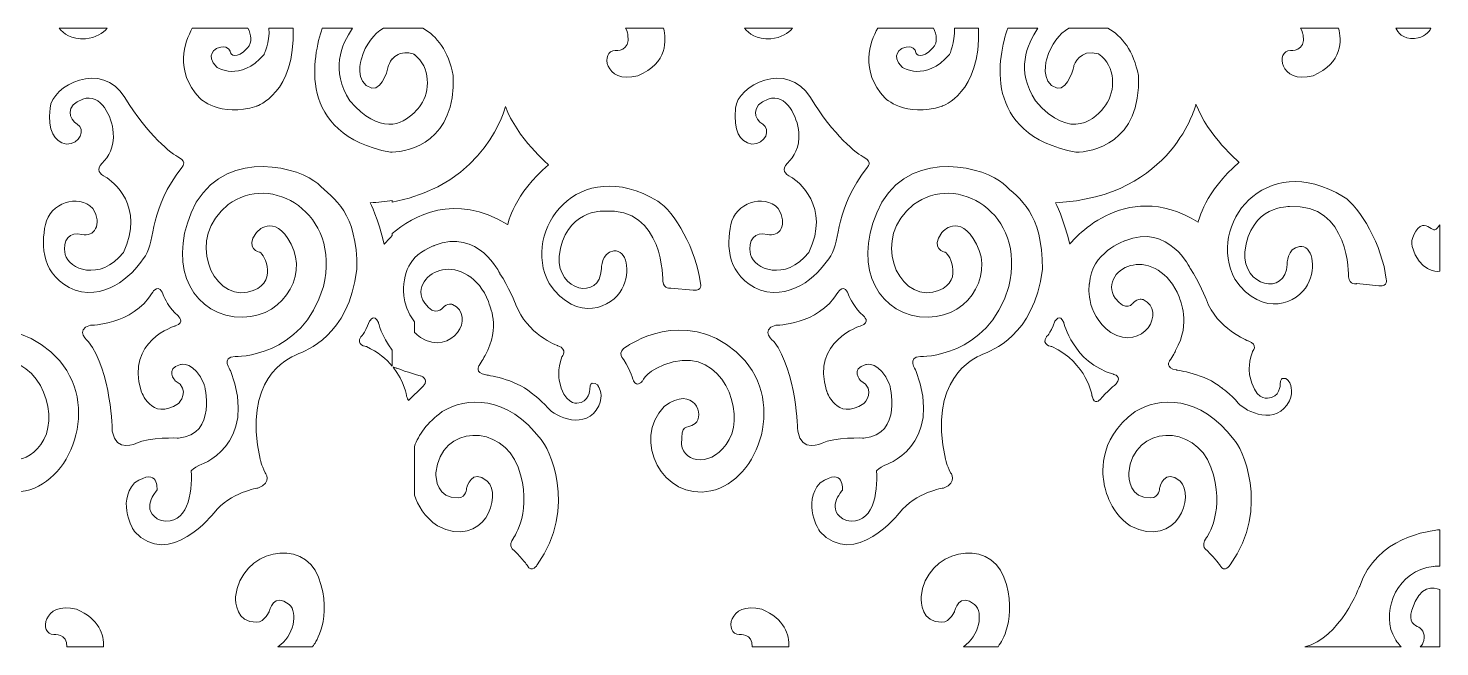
# Model space of a CAD drawing. Header units: centimetres. Extents: x 1.9 to 27.5, y -9.5 to -7.2.
# Drawn here: x 9.33 to 14.51, y -9.5 to -7.23 of the extents above; entities that cross this region are included whole.
import ezdxf

# ---------------------------------------------------------------- set-up
doc = ezdxf.new("R2010")
doc.units = ezdxf.units.CM
doc.header["$MEASUREMENT"] = 0
doc.layers.add('layer 1', color=7, linetype='Continuous')

msp = doc.modelspace()

# ---------------------------------------------------------------- linework, layer by layer
at = {"layer": 'layer 1', "color": 7, "lineweight": 9}
for points, knots in [([(9.44788, -7.23134), (9.44788, -7.23134), (9.62392, -7.23134), (9.62392, -7.23134), (9.62392, -7.23134), (9.60836, -7.24905), (9.5834, -7.26621), (9.54413, -7.26988), (9.54413, -7.26988), (9.49171, -7.27227), (9.4632, -7.25173), (9.44788, -7.23134)], [0, 0, 0, 0, 0.25, 0.25, 0.25, 0.25, 0.5, 0.5, 0.5, 0.5, 1, 1, 1, 1]), ([(9.93636, -7.23134), (9.93636, -7.23134), (10.14059, -7.23134), (10.14059, -7.23134), (10.14059, -7.23134), (10.15184, -7.2542), (10.15843, -7.28258), (10.13889, -7.30373), (10.13889, -7.30373), (10.09807, -7.34791), (10.07559, -7.32977), (10.07513, -7.31632), (10.07513, -7.31632), (10.07513, -7.31632), (10.06634, -7.28902), (10.0272, -7.3042), (10.0272, -7.3042), (10.0272, -7.3042), (9.97856, -7.32896), (10.026, -7.37416), (10.026, -7.37416), (10.026, -7.37416), (10.11108, -7.43066), (10.19953, -7.32759), (10.19953, -7.32759), (10.19953, -7.32759), (10.2208, -7.28407), (10.21752, -7.23134), (10.21752, -7.23134), (10.21752, -7.23134), (10.30648, -7.23134), (10.30648, -7.23134), (10.30648, -7.23134), (10.31522, -7.4707), (10.17253, -7.5171), (10.17253, -7.5171), (10.17253, -7.5171), (10.0368, -7.56167), (9.96256, -7.48702), (9.96256, -7.48702), (9.96256, -7.48702), (9.86951, -7.38639), (9.9079, -7.28169), (9.93636, -7.23134)], [0, 0, 0, 0, 0.0833333, 0.0833333, 0.0833333, 0.0833333, 0.1666667, 0.1666667, 0.1666667, 0.1666667, 0.25, 0.25, 0.25, 0.25, 0.3333333, 0.3333333, 0.3333333, 0.3333333, 0.4166667, 0.4166667, 0.4166667, 0.4166667, 0.5, 0.5, 0.5, 0.5, 0.5833333, 0.5833333, 0.5833333, 0.5833333, 0.6666667, 0.6666667, 0.6666667, 0.6666667, 0.75, 0.75, 0.75, 0.75, 0.8333333, 0.8333333, 0.8333333, 0.8333333, 1, 1, 1, 1]), ([(10.75089, -7.5408), (10.76034, -7.53127), (10.76814, -7.52142), (10.77419, -7.51271), (10.77419, -7.51271), (10.80837, -7.46346), (10.81233, -7.37444), (10.75089, -7.328), (10.75089, -7.328), (10.75089, -7.328), (10.75089, -7.32851), (10.75089, -7.32851), (10.75089, -7.32851), (10.74954, -7.32748), (10.74818, -7.32646), (10.74677, -7.32547), (10.74677, -7.32547), (10.7393, -7.32323), (10.7324, -7.32195), (10.72603, -7.32143), (10.72603, -7.32143), (10.69808, -7.31938), (10.68048, -7.33222), (10.67005, -7.34491), (10.67005, -7.34491), (10.67005, -7.34491), (10.67005, -7.34396), (10.67005, -7.34396), (10.67005, -7.34396), (10.66001, -7.35579), (10.65628, -7.3678), (10.65628, -7.3678), (10.65628, -7.3678), (10.65628, -7.3678), (10.63772, -7.45694), (10.5948, -7.45137), (10.5948, -7.45137), (10.52868, -7.43131), (10.5569, -7.34329), (10.5569, -7.34329), (10.5569, -7.34329), (10.57216, -7.28928), (10.60192, -7.25191), (10.6378, -7.23134), (10.6378, -7.23134), (10.6378, -7.23134), (10.67005, -7.23134), (10.67005, -7.23134), (10.67005, -7.23134), (10.67005, -7.23134), (10.75089, -7.23134), (10.75089, -7.23134), (10.75089, -7.23134), (10.75089, -7.23134), (10.7817, -7.23134), (10.7817, -7.23134), (10.7817, -7.23134), (10.8327, -7.25876), (10.87647, -7.31627), (10.89329, -7.40426), (10.89329, -7.40426), (10.90378, -7.64753), (10.73274, -7.68297), (10.67005, -7.68629), (10.67005, -7.68629), (10.67005, -7.68629), (10.67005, -7.68618), (10.67005, -7.68618), (10.67005, -7.68618), (10.66777, -7.68631), (10.66562, -7.6864), (10.66363, -7.68645), (10.66363, -7.68645), (10.31413, -7.61908), (10.37942, -7.33049), (10.41306, -7.23134), (10.41306, -7.23134), (10.41306, -7.23134), (10.52404, -7.23134), (10.52404, -7.23134), (10.52404, -7.23134), (10.48267, -7.29215), (10.44256, -7.38642), (10.51475, -7.49705), (10.51475, -7.49705), (10.62366, -7.62478), (10.70614, -7.58565), (10.75089, -7.54), (10.75089, -7.54), (10.75089, -7.54), (10.75089, -7.5408), (10.75089, -7.5408)], [0, 0, 0, 0, 0.0416667, 0.0416667, 0.0416667, 0.0416667, 0.0833333, 0.0833333, 0.0833333, 0.0833333, 0.125, 0.125, 0.125, 0.125, 0.1666667, 0.1666667, 0.1666667, 0.1666667, 0.2083333, 0.2083333, 0.2083333, 0.2083333, 0.25, 0.25, 0.25, 0.25, 0.2916667, 0.2916667, 0.2916667, 0.2916667, 0.3333333, 0.3333333, 0.3333333, 0.3333333, 0.375, 0.375, 0.375, 0.375, 0.4166667, 0.4166667, 0.4166667, 0.4166667, 0.4583333, 0.4583333, 0.4583333, 0.4583333, 0.5, 0.5, 0.5, 0.5, 0.5416667, 0.5416667, 0.5416667, 0.5416667, 0.5833333, 0.5833333, 0.5833333, 0.5833333, 0.625, 0.625, 0.625, 0.625, 0.6666667, 0.6666667, 0.6666667, 0.6666667, 0.7083333, 0.7083333, 0.7083333, 0.7083333, 0.75, 0.75, 0.75, 0.75, 0.7916667, 0.7916667, 0.7916667, 0.7916667, 0.8333333, 0.8333333, 0.8333333, 0.8333333, 0.875, 0.875, 0.875, 0.875, 0.9166667, 0.9166667, 0.9166667, 0.9166667, 1, 1, 1, 1]), ([(11.52552, -7.23134), (11.52552, -7.23134), (11.66465, -7.23134), (11.66465, -7.23134), (11.66465, -7.23134), (11.67602, -7.27411), (11.68126, -7.35792), (11.57085, -7.40598), (11.57085, -7.40598), (11.44663, -7.43791), (11.43305, -7.31082), (11.48804, -7.31342), (11.48804, -7.31342), (11.48804, -7.31342), (11.54573, -7.31799), (11.53419, -7.25542), (11.53419, -7.25542), (11.53419, -7.25542), (11.53271, -7.24347), (11.52552, -7.23134)], [0, 0, 0, 0, 0.1666667, 0.1666667, 0.1666667, 0.1666667, 0.3333333, 0.3333333, 0.3333333, 0.3333333, 0.5, 0.5, 0.5, 0.5, 0.6666667, 0.6666667, 0.6666667, 0.6666667, 1, 1, 1, 1]), ([(11.96219, -7.23134), (11.96219, -7.23134), (12.13823, -7.23134), (12.13823, -7.23134), (12.13823, -7.23134), (12.12267, -7.24905), (12.09771, -7.26621), (12.05844, -7.26988), (12.05844, -7.26988), (12.00603, -7.27227), (11.97751, -7.25173), (11.96219, -7.23134)], [0, 0, 0, 0, 0.25, 0.25, 0.25, 0.25, 0.5, 0.5, 0.5, 0.5, 1, 1, 1, 1]), ([(12.45067, -7.23134), (12.45067, -7.23134), (12.65491, -7.23134), (12.65491, -7.23134), (12.65491, -7.23134), (12.66616, -7.2542), (12.67274, -7.28258), (12.6532, -7.30373), (12.6532, -7.30373), (12.61238, -7.34791), (12.58991, -7.32977), (12.58945, -7.31632), (12.58945, -7.31632), (12.58945, -7.31632), (12.58065, -7.28902), (12.54152, -7.3042), (12.54152, -7.3042), (12.54152, -7.3042), (12.49288, -7.32896), (12.54031, -7.37416), (12.54031, -7.37416), (12.54031, -7.37416), (12.62539, -7.43066), (12.71384, -7.32759), (12.71384, -7.32759), (12.71384, -7.32759), (12.73511, -7.28407), (12.73184, -7.23134), (12.73184, -7.23134), (12.73184, -7.23134), (12.82079, -7.23134), (12.82079, -7.23134), (12.82079, -7.23134), (12.82953, -7.4707), (12.68684, -7.5171), (12.68684, -7.5171), (12.68684, -7.5171), (12.55112, -7.56167), (12.47687, -7.48702), (12.47687, -7.48702), (12.47687, -7.48702), (12.38383, -7.38639), (12.42221, -7.28169), (12.45067, -7.23134)], [0, 0, 0, 0, 0.0833333, 0.0833333, 0.0833333, 0.0833333, 0.1666667, 0.1666667, 0.1666667, 0.1666667, 0.25, 0.25, 0.25, 0.25, 0.3333333, 0.3333333, 0.3333333, 0.3333333, 0.4166667, 0.4166667, 0.4166667, 0.4166667, 0.5, 0.5, 0.5, 0.5, 0.5833333, 0.5833333, 0.5833333, 0.5833333, 0.6666667, 0.6666667, 0.6666667, 0.6666667, 0.75, 0.75, 0.75, 0.75, 0.8333333, 0.8333333, 0.8333333, 0.8333333, 1, 1, 1, 1]), ([(12.92738, -7.23134), (12.92738, -7.23134), (13.03835, -7.23134), (13.03835, -7.23134), (13.03835, -7.23134), (12.99698, -7.29215), (12.95687, -7.38642), (13.02907, -7.49705), (13.02907, -7.49705), (13.16016, -7.6508), (13.25296, -7.56278), (13.28776, -7.51264), (13.28776, -7.51264), (13.32257, -7.46251), (13.32605, -7.37115), (13.26108, -7.32547), (13.26108, -7.32547), (13.19032, -7.3043), (13.1706, -7.3678), (13.1706, -7.3678), (13.1706, -7.3678), (13.1706, -7.3678), (13.15204, -7.45694), (13.10911, -7.45137), (13.10911, -7.45137), (13.04299, -7.43131), (13.07122, -7.34329), (13.07122, -7.34329), (13.07122, -7.34329), (13.08648, -7.28928), (13.11624, -7.25191), (13.15211, -7.23134), (13.15211, -7.23134), (13.15211, -7.23134), (13.29539, -7.23134), (13.29539, -7.23134), (13.29539, -7.23134), (13.34634, -7.25879), (13.39006, -7.31627), (13.40687, -7.4042), (13.40687, -7.4042), (13.41769, -7.65526), (13.23517, -7.68497), (13.17794, -7.68645), (13.17794, -7.68645), (12.82845, -7.61908), (12.89373, -7.33049), (12.92738, -7.23134)], [0, 0, 0, 0, 0.0769231, 0.0769231, 0.0769231, 0.0769231, 0.1538462, 0.1538462, 0.1538462, 0.1538462, 0.2307692, 0.2307692, 0.2307692, 0.2307692, 0.3076923, 0.3076923, 0.3076923, 0.3076923, 0.3846154, 0.3846154, 0.3846154, 0.3846154, 0.4615385, 0.4615385, 0.4615385, 0.4615385, 0.5384615, 0.5384615, 0.5384615, 0.5384615, 0.6153846, 0.6153846, 0.6153846, 0.6153846, 0.6923077, 0.6923077, 0.6923077, 0.6923077, 0.7692308, 0.7692308, 0.7692308, 0.7692308, 0.8461538, 0.8461538, 0.8461538, 0.8461538, 1, 1, 1, 1]), ([(14.0021, -7.23134), (14.0021, -7.23134), (14.14123, -7.23134), (14.14123, -7.23134), (14.14123, -7.23134), (14.15261, -7.27411), (14.15785, -7.35792), (14.04744, -7.40598), (14.04744, -7.40598), (13.92322, -7.43791), (13.90964, -7.31082), (13.96462, -7.31342), (13.96462, -7.31342), (13.96462, -7.31342), (14.02232, -7.31799), (14.01078, -7.25542), (14.01078, -7.25542), (14.01078, -7.25542), (14.0093, -7.24347), (14.0021, -7.23134)], [0, 0, 0, 0, 0.1666667, 0.1666667, 0.1666667, 0.1666667, 0.3333333, 0.3333333, 0.3333333, 0.3333333, 0.5, 0.5, 0.5, 0.5, 0.6666667, 0.6666667, 0.6666667, 0.6666667, 1, 1, 1, 1]), ([(14.35156, -7.23134), (14.35156, -7.23134), (14.48027, -7.23134), (14.48027, -7.23134), (14.48027, -7.23134), (14.47241, -7.24564), (14.45529, -7.26575), (14.42031, -7.26901), (14.42031, -7.26901), (14.37508, -7.27108), (14.35783, -7.2463), (14.35156, -7.23134)], [0, 0, 0, 0, 0.25, 0.25, 0.25, 0.25, 0.5, 0.5, 0.5, 0.5, 1, 1, 1, 1]), ([(9.89785, -7.74208), (9.89785, -7.74208), (9.91842, -7.72257), (9.88903, -7.70697), (9.88903, -7.70697), (9.85964, -7.69136), (9.77441, -7.62504), (9.68918, -7.4859), (9.68918, -7.4859), (9.60396, -7.34675), (9.42174, -7.44038), (9.4144, -7.52491), (9.4144, -7.52491), (9.40705, -7.60944), (9.42762, -7.64585), (9.47464, -7.65625), (9.47464, -7.65625), (9.52608, -7.65885), (9.54518, -7.60033), (9.51432, -7.58343), (9.51432, -7.58343), (9.48346, -7.56652), (9.46877, -7.51321), (9.53489, -7.4911), (9.53489, -7.4911), (9.60102, -7.46899), (9.64216, -7.55612), (9.64657, -7.61334), (9.64657, -7.61334), (9.65098, -7.67056), (9.62894, -7.70177), (9.60543, -7.72647), (9.60543, -7.72647), (9.58191, -7.75118), (9.59514, -7.76419), (9.61865, -7.77719), (9.61865, -7.77719), (9.64216, -7.79019), (9.7656, -7.88512), (9.68331, -8.05418), (9.68331, -8.05418), (9.59661, -8.16211), (9.48199, -8.1153), (9.47024, -8.06068), (9.47024, -8.06068), (9.45848, -8.00606), (9.4864, -7.9768), (9.53122, -7.98786), (9.53122, -7.98786), (9.57604, -7.99891), (9.60763, -7.95145), (9.57163, -7.89293), (9.57163, -7.89293), (9.51726, -7.83506), (9.41366, -7.87342), (9.3975, -7.95145), (9.3975, -7.95145), (9.38133, -8.02947), (9.38207, -8.13936), (9.50624, -8.19267), (9.50624, -8.19267), (9.63481, -8.22908), (9.72739, -8.12375), (9.76413, -8.06588), (9.76413, -8.06588), (9.80086, -8.00801), (9.77882, -7.89228), (9.89785, -7.74208)], [0, 0, 0, 0, 0.0555556, 0.0555556, 0.0555556, 0.0555556, 0.1111111, 0.1111111, 0.1111111, 0.1111111, 0.1666667, 0.1666667, 0.1666667, 0.1666667, 0.2222222, 0.2222222, 0.2222222, 0.2222222, 0.2777778, 0.2777778, 0.2777778, 0.2777778, 0.3333333, 0.3333333, 0.3333333, 0.3333333, 0.3888889, 0.3888889, 0.3888889, 0.3888889, 0.4444444, 0.4444444, 0.4444444, 0.4444444, 0.5, 0.5, 0.5, 0.5, 0.5555556, 0.5555556, 0.5555556, 0.5555556, 0.6111111, 0.6111111, 0.6111111, 0.6111111, 0.6666667, 0.6666667, 0.6666667, 0.6666667, 0.7222222, 0.7222222, 0.7222222, 0.7222222, 0.7777778, 0.7777778, 0.7777778, 0.7777778, 0.8333333, 0.8333333, 0.8333333, 0.8333333, 0.8888889, 0.8888889, 0.8888889, 0.8888889, 1, 1, 1, 1]), ([(12.41216, -7.74208), (12.41216, -7.74208), (12.43273, -7.72257), (12.40334, -7.70697), (12.40334, -7.70697), (12.37395, -7.69136), (12.28873, -7.62504), (12.2035, -7.4859), (12.2035, -7.4859), (12.11827, -7.34675), (11.93606, -7.44038), (11.92871, -7.52491), (11.92871, -7.52491), (11.92136, -7.60944), (11.94193, -7.64585), (11.98896, -7.65625), (11.98896, -7.65625), (12.04039, -7.65885), (12.05949, -7.60033), (12.02863, -7.58343), (12.02863, -7.58343), (11.99777, -7.56652), (11.98308, -7.51321), (12.0492, -7.4911), (12.0492, -7.4911), (12.11533, -7.46899), (12.15647, -7.55612), (12.16088, -7.61334), (12.16088, -7.61334), (12.16529, -7.67056), (12.14325, -7.70177), (12.11974, -7.72647), (12.11974, -7.72647), (12.09623, -7.75118), (12.10945, -7.76419), (12.13296, -7.77719), (12.13296, -7.77719), (12.15647, -7.79019), (12.27991, -7.88512), (12.19762, -8.05418), (12.19762, -8.05418), (12.11092, -8.16211), (11.9963, -8.1153), (11.98455, -8.06068), (11.98455, -8.06068), (11.97279, -8.00606), (12.00071, -7.9768), (12.04553, -7.98786), (12.04553, -7.98786), (12.09035, -7.99891), (12.12194, -7.95145), (12.08594, -7.89293), (12.08594, -7.89293), (12.03157, -7.83506), (11.92798, -7.87342), (11.91181, -7.95145), (11.91181, -7.95145), (11.89565, -8.02947), (11.89638, -8.13936), (12.02055, -8.19267), (12.02055, -8.19267), (12.14913, -8.22908), (12.2417, -8.12375), (12.27844, -8.06588), (12.27844, -8.06588), (12.31518, -8.00801), (12.29313, -7.89228), (12.41216, -7.74208)], [0, 0, 0, 0, 0.0555556, 0.0555556, 0.0555556, 0.0555556, 0.1111111, 0.1111111, 0.1111111, 0.1111111, 0.1666667, 0.1666667, 0.1666667, 0.1666667, 0.2222222, 0.2222222, 0.2222222, 0.2222222, 0.2777778, 0.2777778, 0.2777778, 0.2777778, 0.3333333, 0.3333333, 0.3333333, 0.3333333, 0.3888889, 0.3888889, 0.3888889, 0.3888889, 0.4444444, 0.4444444, 0.4444444, 0.4444444, 0.5, 0.5, 0.5, 0.5, 0.5555556, 0.5555556, 0.5555556, 0.5555556, 0.6111111, 0.6111111, 0.6111111, 0.6111111, 0.6666667, 0.6666667, 0.6666667, 0.6666667, 0.7222222, 0.7222222, 0.7222222, 0.7222222, 0.7777778, 0.7777778, 0.7777778, 0.7777778, 0.8333333, 0.8333333, 0.8333333, 0.8333333, 0.8888889, 0.8888889, 0.8888889, 0.8888889, 1, 1, 1, 1]), ([(10.67005, -7.99214), (10.67005, -7.99214), (10.67005, -7.98406), (10.67005, -7.98406), (10.67005, -7.98406), (10.74437, -7.92097), (10.89877, -7.83193), (11.09316, -7.95113), (11.09316, -7.95113), (11.09316, -7.95113), (11.11776, -7.83698), (11.24347, -7.73202), (11.24347, -7.73202), (11.24347, -7.73202), (11.12732, -7.63494), (11.08496, -7.51817), (11.08496, -7.51817), (11.08496, -7.51817), (11.01591, -7.80523), (10.67005, -7.86886), (10.67005, -7.86886), (10.67005, -7.86886), (10.67005, -7.8632), (10.67005, -7.8632), (10.67005, -7.8632), (10.64442, -7.86719), (10.61734, -7.86998), (10.58872, -7.87137), (10.58872, -7.87137), (10.58872, -7.87137), (10.61878, -7.92909), (10.64064, -8.02356), (10.64064, -8.02356), (10.64064, -8.02356), (10.65091, -8.0104), (10.67005, -7.99214)], [0, 0, 0, 0, 0.1, 0.1, 0.1, 0.1, 0.2, 0.2, 0.2, 0.2, 0.3, 0.3, 0.3, 0.3, 0.4, 0.4, 0.4, 0.4, 0.5, 0.5, 0.5, 0.5, 0.6, 0.6, 0.6, 0.6, 0.7, 0.7, 0.7, 0.7, 0.8, 0.8, 0.8, 0.8, 1, 1, 1, 1]), ([(13.15495, -8.02356), (13.15495, -8.02356), (13.35035, -7.77297), (13.62637, -7.94221), (13.62637, -7.94221), (13.62637, -7.94221), (13.65097, -7.82807), (13.77668, -7.72311), (13.77668, -7.72311), (13.77668, -7.72311), (13.66053, -7.62602), (13.61817, -7.50925), (13.61817, -7.50925), (13.61817, -7.50925), (13.53619, -7.85037), (13.10303, -7.87137), (13.10303, -7.87137), (13.10303, -7.87137), (13.13309, -7.92909), (13.15495, -8.02356)], [0, 0, 0, 0, 0.1666667, 0.1666667, 0.1666667, 0.1666667, 0.3333333, 0.3333333, 0.3333333, 0.3333333, 0.5, 0.5, 0.5, 0.5, 0.6666667, 0.6666667, 0.6666667, 0.6666667, 1, 1, 1, 1]), ([(9.72319, -9.07603), (9.72319, -9.07603), (9.65668, -8.97353), (9.72474, -8.89925), (9.72474, -8.89925), (9.816, -8.83686), (9.80672, -8.92599), (9.80672, -8.92599), (9.80672, -8.92599), (9.80672, -8.92599), (9.73712, -9.00175), (9.82219, -9.0374), (9.82219, -9.0374), (9.91809, -9.05672), (9.9382, -8.93639), (9.93201, -8.85468), (9.93201, -8.85468), (9.93201, -8.85468), (9.94438, -8.8428), (9.95985, -8.83537), (9.95985, -8.83537), (9.95985, -8.83537), (10.18259, -8.76555), (10.07586, -8.48627), (10.07586, -8.48627), (10.07586, -8.48627), (10.04028, -8.4365), (10.09365, -8.43539), (10.09365, -8.43539), (10.09365, -8.43539), (10.33958, -8.44207), (10.41731, -8.17913), (10.41731, -8.17913), (10.48343, -7.90728), (10.22357, -7.7591), (10.06812, -7.87831), (10.06812, -7.87831), (9.91267, -7.99753), (10.00548, -8.22593), (10.13889, -8.19919), (10.13889, -8.19919), (10.25954, -8.17356), (10.19921, -8.05658), (10.18413, -8.05323), (10.18413, -8.05323), (10.18413, -8.05323), (10.12613, -8.04098), (10.17137, -7.98081), (10.17137, -7.98081), (10.17137, -7.98081), (10.23518, -7.90282), (10.29898, -8.02315), (10.29898, -8.02315), (10.36278, -8.14348), (10.2607, -8.3106), (10.09017, -8.28943), (10.09017, -8.28943), (9.91963, -8.26827), (9.84075, -8.07663), (9.95096, -7.8694), (9.95096, -7.8694), (10.07393, -7.66773), (10.33494, -7.74461), (10.39643, -7.80143), (10.39643, -7.80143), (10.45791, -7.85826), (10.54144, -7.90616), (10.54028, -8.11563), (10.54028, -8.11563), (10.50895, -8.36297), (10.3535, -8.41311), (10.31986, -8.42759), (10.31986, -8.42759), (10.28622, -8.44207), (10.11917, -8.52006), (10.18529, -8.81197), (10.18529, -8.81197), (10.18529, -8.81197), (10.18993, -8.83426), (10.20269, -8.85988), (10.20269, -8.85988), (10.20269, -8.85988), (10.23286, -8.89776), (10.17717, -8.91782), (10.17717, -8.91782), (10.17717, -8.91782), (10.07625, -8.9323), (10.01592, -9.00918), (10.01592, -9.00918), (10.01592, -9.00918), (9.85196, -9.21864), (9.72319, -9.07603)], [0, 0, 0, 0, 0.0416667, 0.0416667, 0.0416667, 0.0416667, 0.0833333, 0.0833333, 0.0833333, 0.0833333, 0.125, 0.125, 0.125, 0.125, 0.1666667, 0.1666667, 0.1666667, 0.1666667, 0.2083333, 0.2083333, 0.2083333, 0.2083333, 0.25, 0.25, 0.25, 0.25, 0.2916667, 0.2916667, 0.2916667, 0.2916667, 0.3333333, 0.3333333, 0.3333333, 0.3333333, 0.375, 0.375, 0.375, 0.375, 0.4166667, 0.4166667, 0.4166667, 0.4166667, 0.4583333, 0.4583333, 0.4583333, 0.4583333, 0.5, 0.5, 0.5, 0.5, 0.5416667, 0.5416667, 0.5416667, 0.5416667, 0.5833333, 0.5833333, 0.5833333, 0.5833333, 0.625, 0.625, 0.625, 0.625, 0.6666667, 0.6666667, 0.6666667, 0.6666667, 0.7083333, 0.7083333, 0.7083333, 0.7083333, 0.75, 0.75, 0.75, 0.75, 0.7916667, 0.7916667, 0.7916667, 0.7916667, 0.8333333, 0.8333333, 0.8333333, 0.8333333, 0.875, 0.875, 0.875, 0.875, 0.9166667, 0.9166667, 0.9166667, 0.9166667, 1, 1, 1, 1]), ([(11.80058, -8.16754), (11.80058, -8.16754), (11.80966, -8.19604), (11.77403, -8.19215), (11.77403, -8.19215), (11.77403, -8.19215), (11.69229, -8.18438), (11.69229, -8.18438), (11.69229, -8.18438), (11.69229, -8.18438), (11.66575, -8.19151), (11.66225, -8.15912), (11.66225, -8.15912), (11.66225, -8.15912), (11.66784, -7.88646), (11.44638, -7.90201), (11.44638, -7.90201), (11.44638, -7.90201), (11.30107, -7.89488), (11.28221, -8.0691), (11.28221, -8.0691), (11.27383, -8.19474), (11.43032, -8.23296), (11.4373, -8.11379), (11.4373, -8.11379), (11.4373, -8.11379), (11.4359, -8.0542), (11.48271, -8.04838), (11.48271, -8.04838), (11.52952, -8.04255), (11.54628, -8.12221), (11.51205, -8.18827), (11.51205, -8.18827), (11.47782, -8.25433), (11.34858, -8.31585), (11.24518, -8.16819), (11.24518, -8.16819), (11.14045, -7.97212), (11.35372, -7.68986), (11.64409, -7.86574), (11.64409, -7.86574), (11.70417, -7.90136), (11.78719, -8.04714), (11.80058, -8.16754)], [0, 0, 0, 0, 0.0833333, 0.0833333, 0.0833333, 0.0833333, 0.1666667, 0.1666667, 0.1666667, 0.1666667, 0.25, 0.25, 0.25, 0.25, 0.3333333, 0.3333333, 0.3333333, 0.3333333, 0.4166667, 0.4166667, 0.4166667, 0.4166667, 0.5, 0.5, 0.5, 0.5, 0.5833333, 0.5833333, 0.5833333, 0.5833333, 0.6666667, 0.6666667, 0.6666667, 0.6666667, 0.75, 0.75, 0.75, 0.75, 0.8333333, 0.8333333, 0.8333333, 0.8333333, 1, 1, 1, 1]), ([(12.23751, -9.07603), (12.23751, -9.07603), (12.171, -8.97353), (12.23905, -8.89925), (12.23905, -8.89925), (12.33031, -8.83686), (12.32103, -8.92599), (12.32103, -8.92599), (12.32103, -8.92599), (12.32103, -8.92599), (12.25143, -9.00175), (12.3365, -9.0374), (12.3365, -9.0374), (12.4324, -9.05672), (12.45251, -8.93639), (12.44632, -8.85468), (12.44632, -8.85468), (12.44632, -8.85468), (12.4587, -8.8428), (12.47416, -8.83537), (12.47416, -8.83537), (12.47416, -8.83537), (12.6969, -8.76555), (12.59017, -8.48627), (12.59017, -8.48627), (12.59017, -8.48627), (12.5546, -8.4365), (12.60796, -8.43539), (12.60796, -8.43539), (12.60796, -8.43539), (12.8539, -8.44207), (12.93162, -8.17913), (12.93162, -8.17913), (12.99775, -7.90728), (12.73789, -7.7591), (12.58244, -7.87831), (12.58244, -7.87831), (12.42699, -7.99753), (12.51979, -8.22593), (12.6532, -8.19919), (12.6532, -8.19919), (12.77385, -8.17356), (12.71353, -8.05658), (12.69845, -8.05323), (12.69845, -8.05323), (12.69845, -8.05323), (12.64044, -8.04098), (12.68568, -7.98081), (12.68568, -7.98081), (12.68568, -7.98081), (12.74949, -7.90282), (12.81329, -8.02315), (12.81329, -8.02315), (12.8771, -8.14348), (12.77501, -8.3106), (12.60448, -8.28943), (12.60448, -8.28943), (12.43395, -8.26827), (12.35506, -8.07663), (12.46527, -7.8694), (12.46527, -7.8694), (12.58824, -7.66773), (12.84926, -7.74461), (12.91074, -7.80143), (12.91074, -7.80143), (12.97222, -7.85826), (13.05575, -7.90616), (13.05459, -8.11563), (13.05459, -8.11563), (13.02327, -8.36297), (12.86782, -8.41311), (12.83417, -8.42759), (12.83417, -8.42759), (12.80053, -8.44207), (12.63348, -8.52006), (12.69961, -8.81197), (12.69961, -8.81197), (12.69961, -8.81197), (12.70425, -8.83426), (12.71701, -8.85988), (12.71701, -8.85988), (12.71701, -8.85988), (12.74717, -8.89776), (12.69148, -8.91782), (12.69148, -8.91782), (12.69148, -8.91782), (12.59056, -8.9323), (12.53023, -9.00918), (12.53023, -9.00918), (12.53023, -9.00918), (12.36628, -9.21864), (12.23751, -9.07603)], [0, 0, 0, 0, 0.0416667, 0.0416667, 0.0416667, 0.0416667, 0.0833333, 0.0833333, 0.0833333, 0.0833333, 0.125, 0.125, 0.125, 0.125, 0.1666667, 0.1666667, 0.1666667, 0.1666667, 0.2083333, 0.2083333, 0.2083333, 0.2083333, 0.25, 0.25, 0.25, 0.25, 0.2916667, 0.2916667, 0.2916667, 0.2916667, 0.3333333, 0.3333333, 0.3333333, 0.3333333, 0.375, 0.375, 0.375, 0.375, 0.4166667, 0.4166667, 0.4166667, 0.4166667, 0.4583333, 0.4583333, 0.4583333, 0.4583333, 0.5, 0.5, 0.5, 0.5, 0.5416667, 0.5416667, 0.5416667, 0.5416667, 0.5833333, 0.5833333, 0.5833333, 0.5833333, 0.625, 0.625, 0.625, 0.625, 0.6666667, 0.6666667, 0.6666667, 0.6666667, 0.7083333, 0.7083333, 0.7083333, 0.7083333, 0.75, 0.75, 0.75, 0.75, 0.7916667, 0.7916667, 0.7916667, 0.7916667, 0.8333333, 0.8333333, 0.8333333, 0.8333333, 0.875, 0.875, 0.875, 0.875, 0.9166667, 0.9166667, 0.9166667, 0.9166667, 1, 1, 1, 1]), ([(14.316, -8.1512), (14.316, -8.1512), (14.32508, -8.1797), (14.28945, -8.17581), (14.28945, -8.17581), (14.28945, -8.17581), (14.20771, -8.16804), (14.20771, -8.16804), (14.20771, -8.16804), (14.20771, -8.16804), (14.18116, -8.17517), (14.17767, -8.14278), (14.17767, -8.14278), (14.17767, -8.14278), (14.18326, -7.87012), (13.9618, -7.88567), (13.9618, -7.88567), (13.9618, -7.88567), (13.81649, -7.87854), (13.79763, -8.05276), (13.79763, -8.05276), (13.78924, -8.1784), (13.94573, -8.21661), (13.95272, -8.09745), (13.95272, -8.09745), (13.95272, -8.09745), (13.95132, -8.03786), (13.99813, -8.03204), (13.99813, -8.03204), (14.04493, -8.02621), (14.0617, -8.10587), (14.02747, -8.17193), (14.02747, -8.17193), (13.99324, -8.23799), (13.86399, -8.29951), (13.7606, -8.15185), (13.7606, -8.15185), (13.65587, -7.95578), (13.86914, -7.67352), (14.15951, -7.8494), (14.15951, -7.8494), (14.21959, -7.88502), (14.30261, -8.0308), (14.316, -8.1512)], [0, 0, 0, 0, 0.0833333, 0.0833333, 0.0833333, 0.0833333, 0.1666667, 0.1666667, 0.1666667, 0.1666667, 0.25, 0.25, 0.25, 0.25, 0.3333333, 0.3333333, 0.3333333, 0.3333333, 0.4166667, 0.4166667, 0.4166667, 0.4166667, 0.5, 0.5, 0.5, 0.5, 0.5833333, 0.5833333, 0.5833333, 0.5833333, 0.6666667, 0.6666667, 0.6666667, 0.6666667, 0.75, 0.75, 0.75, 0.75, 0.8333333, 0.8333333, 0.8333333, 0.8333333, 1, 1, 1, 1]), ([(11.42798, -8.54852), (11.42798, -8.54852), (11.42082, -8.52946), (11.40291, -8.5334), (11.40291, -8.5334), (11.40291, -8.5334), (11.3936, -8.53472), (11.39432, -8.55509), (11.39432, -8.55509), (11.39432, -8.55509), (11.3936, -8.60503), (11.34705, -8.60635), (11.34705, -8.60635), (11.34705, -8.60635), (11.29835, -8.61357), (11.28188, -8.52092), (11.28188, -8.52092), (11.28188, -8.52092), (11.27472, -8.48543), (11.29191, -8.43614), (11.29191, -8.43614), (11.29191, -8.43614), (11.31626, -8.4092), (11.27687, -8.39606), (11.27687, -8.39606), (11.27687, -8.39606), (11.16085, -8.35071), (11.12361, -8.24557), (11.12361, -8.24557), (11.12361, -8.24557), (11.09497, -8.17525), (11.06489, -8.13188), (11.06489, -8.13188), (11.06489, -8.13188), (10.98611, -7.96234), (10.82354, -8.02871), (10.82354, -8.02871), (10.82354, -8.02871), (10.78571, -8.04196), (10.75089, -8.07311), (10.75089, -8.07311), (10.75089, -8.07311), (10.75089, -8.07459), (10.75089, -8.07459), (10.75089, -8.07459), (10.73077, -8.09826), (10.71478, -8.12922), (10.71281, -8.1686), (10.71281, -8.1686), (10.71281, -8.1686), (10.69903, -8.24081), (10.75089, -8.30783), (10.75089, -8.30783), (10.75089, -8.30783), (10.75089, -8.34678), (10.75089, -8.34678), (10.75089, -8.34678), (10.7575, -8.35322), (10.76482, -8.35953), (10.77296, -8.36563), (10.77296, -8.36563), (10.88924, -8.43734), (10.97995, -8.28625), (10.8911, -8.24442), (10.8911, -8.24442), (10.8911, -8.24442), (10.8725, -8.23716), (10.85482, -8.2568), (10.85482, -8.2568), (10.85482, -8.2568), (10.82785, -8.2935), (10.78877, -8.2393), (10.78877, -8.2393), (10.7497, -8.18509), (10.8004, -8.12577), (10.85436, -8.11766), (10.85436, -8.11766), (10.91064, -8.10613), (10.98692, -8.14156), (11.0232, -8.23418), (11.0232, -8.23418), (11.02599, -8.25082), (11.06879, -8.32423), (11.01018, -8.43179), (11.01018, -8.43179), (11.01018, -8.43179), (10.99902, -8.45398), (10.98832, -8.4685), (10.98832, -8.4685), (10.98832, -8.4685), (10.96971, -8.49624), (11.01297, -8.50264), (11.01297, -8.50264), (11.01297, -8.50264), (11.12135, -8.51758), (11.17809, -8.56752), (11.17809, -8.56752), (11.17809, -8.56752), (11.21251, -8.59099), (11.23996, -8.62385), (11.23996, -8.62385), (11.2674, -8.65672), (11.38214, -8.70883), (11.42741, -8.61617), (11.42741, -8.61617), (11.44555, -8.57904), (11.42798, -8.54852), (11.42798, -8.54852)], [0, 0, 0, 0, 0.0357143, 0.0357143, 0.0357143, 0.0357143, 0.0714286, 0.0714286, 0.0714286, 0.0714286, 0.1071429, 0.1071429, 0.1071429, 0.1071429, 0.1428571, 0.1428571, 0.1428571, 0.1428571, 0.1785714, 0.1785714, 0.1785714, 0.1785714, 0.2142857, 0.2142857, 0.2142857, 0.2142857, 0.25, 0.25, 0.25, 0.25, 0.2857143, 0.2857143, 0.2857143, 0.2857143, 0.3214286, 0.3214286, 0.3214286, 0.3214286, 0.3571429, 0.3571429, 0.3571429, 0.3571429, 0.3928571, 0.3928571, 0.3928571, 0.3928571, 0.4285714, 0.4285714, 0.4285714, 0.4285714, 0.4642857, 0.4642857, 0.4642857, 0.4642857, 0.5, 0.5, 0.5, 0.5, 0.5357143, 0.5357143, 0.5357143, 0.5357143, 0.5714286, 0.5714286, 0.5714286, 0.5714286, 0.6071429, 0.6071429, 0.6071429, 0.6071429, 0.6428571, 0.6428571, 0.6428571, 0.6428571, 0.6785714, 0.6785714, 0.6785714, 0.6785714, 0.7142857, 0.7142857, 0.7142857, 0.7142857, 0.75, 0.75, 0.75, 0.75, 0.7857143, 0.7857143, 0.7857143, 0.7857143, 0.8214286, 0.8214286, 0.8214286, 0.8214286, 0.8571429, 0.8571429, 0.8571429, 0.8571429, 0.8928571, 0.8928571, 0.8928571, 0.8928571, 0.9285714, 0.9285714, 0.9285714, 0.9285714, 1, 1, 1, 1]), ([(13.96119, -8.53069), (13.96119, -8.53069), (13.95403, -8.51163), (13.93612, -8.51558), (13.93612, -8.51558), (13.93612, -8.51558), (13.92681, -8.51689), (13.92753, -8.53726), (13.92753, -8.53726), (13.92753, -8.53726), (13.92681, -8.5872), (13.88026, -8.58852), (13.88026, -8.58852), (13.88026, -8.58852), (13.83156, -8.59575), (13.81509, -8.50309), (13.81509, -8.50309), (13.81509, -8.50309), (13.80793, -8.4676), (13.82512, -8.41832), (13.82512, -8.41832), (13.82512, -8.41832), (13.84947, -8.39137), (13.81008, -8.37823), (13.81008, -8.37823), (13.81008, -8.37823), (13.69406, -8.33289), (13.65682, -8.22774), (13.65682, -8.22774), (13.65682, -8.22774), (13.62817, -8.15743), (13.59809, -8.11405), (13.59809, -8.11405), (13.59809, -8.11405), (13.51932, -7.94451), (13.35675, -8.01088), (13.35675, -8.01088), (13.35675, -8.01088), (13.23285, -8.05425), (13.22712, -8.1686), (13.22712, -8.1686), (13.22712, -8.1686), (13.20709, -8.27354), (13.30617, -8.34781), (13.30617, -8.34781), (13.42245, -8.41951), (13.51315, -8.26842), (13.42431, -8.22659), (13.42431, -8.22659), (13.42431, -8.22659), (13.40571, -8.21934), (13.38803, -8.23897), (13.38803, -8.23897), (13.38803, -8.23897), (13.36105, -8.27568), (13.32198, -8.22147), (13.32198, -8.22147), (13.28291, -8.16727), (13.33361, -8.10794), (13.38757, -8.09983), (13.38757, -8.09983), (13.44385, -8.08831), (13.52013, -8.12373), (13.55641, -8.21635), (13.55641, -8.21635), (13.5592, -8.233), (13.60199, -8.30641), (13.54339, -8.41396), (13.54339, -8.41396), (13.54339, -8.41396), (13.53222, -8.43616), (13.52152, -8.45067), (13.52152, -8.45067), (13.52152, -8.45067), (13.50292, -8.47841), (13.54618, -8.48481), (13.54618, -8.48481), (13.54618, -8.48481), (13.65455, -8.49975), (13.7113, -8.54969), (13.7113, -8.54969), (13.7113, -8.54969), (13.74572, -8.57316), (13.77316, -8.60603), (13.77316, -8.60603), (13.80061, -8.63889), (13.91535, -8.69101), (13.96061, -8.59835), (13.96061, -8.59835), (13.97875, -8.56121), (13.96119, -8.53069), (13.96119, -8.53069)], [0, 0, 0, 0, 0.0416667, 0.0416667, 0.0416667, 0.0416667, 0.0833333, 0.0833333, 0.0833333, 0.0833333, 0.125, 0.125, 0.125, 0.125, 0.1666667, 0.1666667, 0.1666667, 0.1666667, 0.2083333, 0.2083333, 0.2083333, 0.2083333, 0.25, 0.25, 0.25, 0.25, 0.2916667, 0.2916667, 0.2916667, 0.2916667, 0.3333333, 0.3333333, 0.3333333, 0.3333333, 0.375, 0.375, 0.375, 0.375, 0.4166667, 0.4166667, 0.4166667, 0.4166667, 0.4583333, 0.4583333, 0.4583333, 0.4583333, 0.5, 0.5, 0.5, 0.5, 0.5416667, 0.5416667, 0.5416667, 0.5416667, 0.5833333, 0.5833333, 0.5833333, 0.5833333, 0.625, 0.625, 0.625, 0.625, 0.6666667, 0.6666667, 0.6666667, 0.6666667, 0.7083333, 0.7083333, 0.7083333, 0.7083333, 0.75, 0.75, 0.75, 0.75, 0.7916667, 0.7916667, 0.7916667, 0.7916667, 0.8333333, 0.8333333, 0.8333333, 0.8333333, 0.875, 0.875, 0.875, 0.875, 0.9166667, 0.9166667, 0.9166667, 0.9166667, 1, 1, 1, 1]), ([(14.51246, -7.95282), (14.51246, -7.95282), (14.51246, -8.12286), (14.51246, -8.12286), (14.51246, -8.12286), (14.49854, -8.12421), (14.43852, -8.12439), (14.41115, -8.0321), (14.41115, -8.0321), (14.40334, -8.00785), (14.42554, -7.95973), (14.44882, -7.95497), (14.44882, -7.95497), (14.46614, -7.95143), (14.48715, -7.9728), (14.49376, -7.97038), (14.49376, -7.97038), (14.50015, -7.96804), (14.50721, -7.96154), (14.51246, -7.95282)], [0, 0, 0, 0, 0.1666667, 0.1666667, 0.1666667, 0.1666667, 0.3333333, 0.3333333, 0.3333333, 0.3333333, 0.5, 0.5, 0.5, 0.5, 0.6666667, 0.6666667, 0.6666667, 0.6666667, 1, 1, 1, 1]), ([(9.73218, -8.75293), (9.73218, -8.75293), (9.65597, -8.79066), (9.64287, -8.70948), (9.64287, -8.70948), (9.64287, -8.70948), (9.6393, -8.48994), (9.55594, -8.38132), (9.55594, -8.38132), (9.55594, -8.38132), (9.49998, -8.33673), (9.56309, -8.32072), (9.56309, -8.32072), (9.56309, -8.32072), (9.71551, -8.32186), (9.79053, -8.20067), (9.79053, -8.20067), (9.79053, -8.20067), (9.81434, -8.1595), (9.83221, -8.21553), (9.83221, -8.21553), (9.83221, -8.21553), (9.85126, -8.26012), (9.88341, -8.28528), (9.88341, -8.28528), (9.88341, -8.28528), (9.91318, -8.31157), (9.87388, -8.32301), (9.87388, -8.32301), (9.87388, -8.32301), (9.6905, -8.37903), (9.74885, -8.56083), (9.74885, -8.56083), (9.74885, -8.56083), (9.78338, -8.67517), (9.88579, -8.60771), (9.88579, -8.60771), (9.88579, -8.60771), (9.93342, -8.5574), (9.87388, -8.52425), (9.87388, -8.52425), (9.87388, -8.52425), (9.8334, -8.47965), (9.89294, -8.46479), (9.89294, -8.46479), (9.89294, -8.46479), (9.94414, -8.45107), (9.97986, -8.53797), (9.97986, -8.53797), (9.97986, -8.53797), (10.02988, -8.7232), (9.88579, -8.73463), (9.88579, -8.73463), (9.88579, -8.73463), (9.77624, -8.73006), (9.73218, -8.75293)], [0, 0, 0, 0, 0.0666667, 0.0666667, 0.0666667, 0.0666667, 0.1333333, 0.1333333, 0.1333333, 0.1333333, 0.2, 0.2, 0.2, 0.2, 0.2666667, 0.2666667, 0.2666667, 0.2666667, 0.3333333, 0.3333333, 0.3333333, 0.3333333, 0.4, 0.4, 0.4, 0.4, 0.4666667, 0.4666667, 0.4666667, 0.4666667, 0.5333333, 0.5333333, 0.5333333, 0.5333333, 0.6, 0.6, 0.6, 0.6, 0.6666667, 0.6666667, 0.6666667, 0.6666667, 0.7333333, 0.7333333, 0.7333333, 0.7333333, 0.8, 0.8, 0.8, 0.8, 0.8666667, 0.8666667, 0.8666667, 0.8666667, 1, 1, 1, 1]), ([(12.24649, -8.75293), (12.24649, -8.75293), (12.17028, -8.79066), (12.15718, -8.70948), (12.15718, -8.70948), (12.15718, -8.70948), (12.15361, -8.48994), (12.07026, -8.38132), (12.07026, -8.38132), (12.07026, -8.38132), (12.01429, -8.33673), (12.0774, -8.32072), (12.0774, -8.32072), (12.0774, -8.32072), (12.22982, -8.32186), (12.30484, -8.20067), (12.30484, -8.20067), (12.30484, -8.20067), (12.32866, -8.1595), (12.34652, -8.21553), (12.34652, -8.21553), (12.34652, -8.21553), (12.36557, -8.26012), (12.39772, -8.28528), (12.39772, -8.28528), (12.39772, -8.28528), (12.42749, -8.31157), (12.3882, -8.32301), (12.3882, -8.32301), (12.3882, -8.32301), (12.20481, -8.37903), (12.26316, -8.56083), (12.26316, -8.56083), (12.26316, -8.56083), (12.2977, -8.67517), (12.4001, -8.60771), (12.4001, -8.60771), (12.4001, -8.60771), (12.44774, -8.5574), (12.3882, -8.52425), (12.3882, -8.52425), (12.3882, -8.52425), (12.34771, -8.47965), (12.40725, -8.46479), (12.40725, -8.46479), (12.40725, -8.46479), (12.45845, -8.45107), (12.49418, -8.53797), (12.49418, -8.53797), (12.49418, -8.53797), (12.54419, -8.7232), (12.4001, -8.73463), (12.4001, -8.73463), (12.4001, -8.73463), (12.29055, -8.73006), (12.24649, -8.75293)], [0, 0, 0, 0, 0.0666667, 0.0666667, 0.0666667, 0.0666667, 0.1333333, 0.1333333, 0.1333333, 0.1333333, 0.2, 0.2, 0.2, 0.2, 0.2666667, 0.2666667, 0.2666667, 0.2666667, 0.3333333, 0.3333333, 0.3333333, 0.3333333, 0.4, 0.4, 0.4, 0.4, 0.4666667, 0.4666667, 0.4666667, 0.4666667, 0.5333333, 0.5333333, 0.5333333, 0.5333333, 0.6, 0.6, 0.6, 0.6, 0.6666667, 0.6666667, 0.6666667, 0.6666667, 0.7333333, 0.7333333, 0.7333333, 0.7333333, 0.8, 0.8, 0.8, 0.8, 0.8666667, 0.8666667, 0.8666667, 0.8666667, 1, 1, 1, 1]), ([(9.07362, -8.52538), (9.07362, -8.52538), (9.05285, -8.55055), (9.04068, -8.52474), (9.04068, -8.52474), (9.04068, -8.52474), (9.0278, -8.48537), (9.0056, -8.44795), (9.0056, -8.44795), (9.0056, -8.44795), (8.9741, -8.4202), (9.01706, -8.39762), (9.01706, -8.39762), (9.01706, -8.39762), (9.2256, -8.25091), (9.41749, -8.41868), (9.41749, -8.41868), (9.60937, -8.58645), (9.50197, -8.89102), (9.32441, -8.92844), (9.32441, -8.92844), (9.14685, -8.96587), (9.03372, -8.74131), (9.15257, -8.61871), (9.15257, -8.61871), (9.26427, -8.53612), (9.30293, -8.65485), (9.26713, -8.68066), (9.26713, -8.68066), (9.23133, -8.70647), (9.21558, -8.6755), (9.21701, -8.75809), (9.21701, -8.75809), (9.22417, -8.82778), (9.33443, -8.84327), (9.39171, -8.74002), (9.39171, -8.74002), (9.44899, -8.63678), (9.3688, -8.40964), (9.18551, -8.45481), (9.18551, -8.45481), (9.0867, -8.48321), (9.07362, -8.52538), (9.07362, -8.52538)], [0, 0, 0, 0, 0.0833333, 0.0833333, 0.0833333, 0.0833333, 0.1666667, 0.1666667, 0.1666667, 0.1666667, 0.25, 0.25, 0.25, 0.25, 0.3333333, 0.3333333, 0.3333333, 0.3333333, 0.4166667, 0.4166667, 0.4166667, 0.4166667, 0.5, 0.5, 0.5, 0.5, 0.5833333, 0.5833333, 0.5833333, 0.5833333, 0.6666667, 0.6666667, 0.6666667, 0.6666667, 0.75, 0.75, 0.75, 0.75, 0.8333333, 0.8333333, 0.8333333, 0.8333333, 1, 1, 1, 1]), ([(10.67005, -8.47114), (10.67005, -8.47114), (10.67005, -8.41152), (10.67005, -8.41152), (10.67005, -8.41152), (10.63048, -8.36119), (10.61894, -8.31102), (10.61894, -8.31102), (10.61894, -8.31102), (10.60422, -8.27544), (10.58645, -8.30615), (10.58645, -8.30615), (10.58645, -8.30615), (10.56716, -8.35538), (10.55498, -8.36269), (10.55498, -8.36269), (10.55498, -8.36269), (10.53518, -8.39389), (10.57478, -8.39925), (10.57478, -8.39925), (10.57478, -8.39925), (10.61764, -8.4188), (10.64825, -8.44487), (10.67005, -8.47114)], [0, 0, 0, 0, 0.1428571, 0.1428571, 0.1428571, 0.1428571, 0.2857143, 0.2857143, 0.2857143, 0.2857143, 0.4285714, 0.4285714, 0.4285714, 0.4285714, 0.5714286, 0.5714286, 0.5714286, 0.5714286, 0.7142857, 0.7142857, 0.7142857, 0.7142857, 1, 1, 1, 1]), ([(11.58793, -8.52538), (11.58793, -8.52538), (11.56717, -8.55055), (11.555, -8.52474), (11.555, -8.52474), (11.555, -8.52474), (11.54211, -8.48537), (11.51991, -8.44795), (11.51991, -8.44795), (11.51991, -8.44795), (11.48841, -8.4202), (11.53137, -8.39762), (11.53137, -8.39762), (11.53137, -8.39762), (11.73992, -8.25091), (11.9318, -8.41868), (11.9318, -8.41868), (12.12368, -8.58645), (12.01628, -8.89102), (11.83872, -8.92844), (11.83872, -8.92844), (11.66116, -8.96587), (11.54803, -8.74131), (11.66689, -8.61871), (11.66689, -8.61871), (11.77858, -8.53612), (11.81724, -8.65485), (11.78144, -8.68066), (11.78144, -8.68066), (11.74564, -8.70647), (11.72989, -8.6755), (11.73133, -8.75809), (11.73133, -8.75809), (11.73848, -8.82778), (11.84875, -8.84327), (11.90602, -8.74002), (11.90602, -8.74002), (11.9633, -8.63678), (11.88311, -8.40964), (11.69982, -8.45481), (11.69982, -8.45481), (11.60102, -8.48321), (11.58793, -8.52538), (11.58793, -8.52538)], [0, 0, 0, 0, 0.0833333, 0.0833333, 0.0833333, 0.0833333, 0.1666667, 0.1666667, 0.1666667, 0.1666667, 0.25, 0.25, 0.25, 0.25, 0.3333333, 0.3333333, 0.3333333, 0.3333333, 0.4166667, 0.4166667, 0.4166667, 0.4166667, 0.5, 0.5, 0.5, 0.5, 0.5833333, 0.5833333, 0.5833333, 0.5833333, 0.6666667, 0.6666667, 0.6666667, 0.6666667, 0.75, 0.75, 0.75, 0.75, 0.8333333, 0.8333333, 0.8333333, 0.8333333, 1, 1, 1, 1]), ([(13.26676, -8.59276), (13.26676, -8.59276), (13.24544, -8.61762), (13.23681, -8.58058), (13.23681, -8.58058), (13.23681, -8.58058), (13.22057, -8.4592), (13.08909, -8.39925), (13.08909, -8.39925), (13.08909, -8.39925), (13.04949, -8.39389), (13.06929, -8.36269), (13.06929, -8.36269), (13.06929, -8.36269), (13.08147, -8.35538), (13.10076, -8.30615), (13.10076, -8.30615), (13.10076, -8.30615), (13.11853, -8.27544), (13.13325, -8.31102), (13.13325, -8.31102), (13.13325, -8.31102), (13.16676, -8.45677), (13.31549, -8.50064), (13.31549, -8.50064), (13.31549, -8.50064), (13.3495, -8.50746), (13.32514, -8.53622), (13.32514, -8.53622), (13.32514, -8.53622), (13.28808, -8.56644), (13.26676, -8.59276)], [0, 0, 0, 0, 0.1111111, 0.1111111, 0.1111111, 0.1111111, 0.2222222, 0.2222222, 0.2222222, 0.2222222, 0.3333333, 0.3333333, 0.3333333, 0.3333333, 0.4444444, 0.4444444, 0.4444444, 0.4444444, 0.5555556, 0.5555556, 0.5555556, 0.5555556, 0.6666667, 0.6666667, 0.6666667, 0.6666667, 0.7777778, 0.7777778, 0.7777778, 0.7777778, 1, 1, 1, 1]), ([(10.72998, -8.59729), (10.72998, -8.59729), (10.78361, -8.54398), (10.78361, -8.54398), (10.78361, -8.54398), (10.80857, -8.51612), (10.77201, -8.50575), (10.77201, -8.50575), (10.77201, -8.50575), (10.73705, -8.49785), (10.68473, -8.47776), (10.68473, -8.47776), (10.68473, -8.47776), (10.68052, -8.47649), (10.67641, -8.47521), (10.67268, -8.47437), (10.67268, -8.47437), (10.71539, -8.52761), (10.7225, -8.58058), (10.7225, -8.58058), (10.7225, -8.58058), (10.72447, -8.58903), (10.72709, -8.59425), (10.72998, -8.59729)], [0, 0, 0, 0, 0.1428571, 0.1428571, 0.1428571, 0.1428571, 0.2857143, 0.2857143, 0.2857143, 0.2857143, 0.4285714, 0.4285714, 0.4285714, 0.4285714, 0.5714286, 0.5714286, 0.5714286, 0.5714286, 0.7142857, 0.7142857, 0.7142857, 0.7142857, 1, 1, 1, 1]), ([(11.20158, -9.19969), (11.20158, -9.19969), (11.18263, -9.23256), (11.16438, -9.20098), (11.16438, -9.20098), (11.16438, -9.20098), (11.14965, -9.17971), (11.11736, -9.14684), (11.11736, -9.14684), (11.11736, -9.14684), (11.08999, -9.13331), (11.11526, -9.09979), (11.11526, -9.09979), (11.11526, -9.09979), (11.18871, -8.99796), (11.13116, -8.8407), (11.13116, -8.8407), (11.07361, -8.68345), (10.84715, -8.68087), (10.82984, -8.86262), (10.82984, -8.86262), (10.82937, -8.88281), (10.83405, -8.95628), (10.91125, -8.95414), (10.91125, -8.95414), (10.94307, -8.95242), (10.9426, -8.91847), (10.9426, -8.91847), (10.9426, -8.91847), (10.9426, -8.91847), (10.96085, -8.84156), (11.01793, -8.89269), (11.01793, -8.89269), (11.07502, -8.94382), (11.00787, -9.14426), (10.83522, -9.05661), (10.83522, -9.05661), (10.78767, -9.02405), (10.76329, -8.97851), (10.75089, -8.94413), (10.75089, -8.94413), (10.75089, -8.94413), (10.75089, -8.76522), (10.75089, -8.76522), (10.75089, -8.76522), (10.76667, -8.72324), (10.79695, -8.67742), (10.85347, -8.63769), (10.85347, -8.63769), (10.93909, -8.58355), (11.09209, -8.57581), (11.21562, -8.74016), (11.21562, -8.74016), (11.24159, -8.76336), (11.35318, -8.98701), (11.20158, -9.19969)], [0, 0, 0, 0, 0.0666667, 0.0666667, 0.0666667, 0.0666667, 0.1333333, 0.1333333, 0.1333333, 0.1333333, 0.2, 0.2, 0.2, 0.2, 0.2666667, 0.2666667, 0.2666667, 0.2666667, 0.3333333, 0.3333333, 0.3333333, 0.3333333, 0.4, 0.4, 0.4, 0.4, 0.4666667, 0.4666667, 0.4666667, 0.4666667, 0.5333333, 0.5333333, 0.5333333, 0.5333333, 0.6, 0.6, 0.6, 0.6, 0.6666667, 0.6666667, 0.6666667, 0.6666667, 0.7333333, 0.7333333, 0.7333333, 0.7333333, 0.8, 0.8, 0.8, 0.8, 0.8666667, 0.8666667, 0.8666667, 0.8666667, 1, 1, 1, 1]), ([(13.7433, -9.19969), (13.7433, -9.19969), (13.72435, -9.23256), (13.7061, -9.20098), (13.7061, -9.20098), (13.7061, -9.20098), (13.69136, -9.17971), (13.65908, -9.14684), (13.65908, -9.14684), (13.65908, -9.14684), (13.6317, -9.13331), (13.65697, -9.09979), (13.65697, -9.09979), (13.65697, -9.09979), (13.73043, -8.99796), (13.67288, -8.8407), (13.67288, -8.8407), (13.61533, -8.68345), (13.38887, -8.68087), (13.37156, -8.86262), (13.37156, -8.86262), (13.37109, -8.88281), (13.37577, -8.95628), (13.45297, -8.95414), (13.45297, -8.95414), (13.48479, -8.95242), (13.48432, -8.91847), (13.48432, -8.91847), (13.48432, -8.91847), (13.48432, -8.91847), (13.50257, -8.84156), (13.55965, -8.89269), (13.55965, -8.89269), (13.61673, -8.94382), (13.54959, -9.14426), (13.37694, -9.05661), (13.37694, -9.05661), (13.29599, -9.00118), (13.28219, -8.90816), (13.28032, -8.89656), (13.28032, -8.89656), (13.27845, -8.88496), (13.2485, -8.74081), (13.39519, -8.63769), (13.39519, -8.63769), (13.48081, -8.58355), (13.63381, -8.57581), (13.75733, -8.74016), (13.75733, -8.74016), (13.7833, -8.76336), (13.89489, -8.98701), (13.7433, -9.19969)], [0, 0, 0, 0, 0.0714286, 0.0714286, 0.0714286, 0.0714286, 0.1428571, 0.1428571, 0.1428571, 0.1428571, 0.2142857, 0.2142857, 0.2142857, 0.2142857, 0.2857143, 0.2857143, 0.2857143, 0.2857143, 0.3571429, 0.3571429, 0.3571429, 0.3571429, 0.4285714, 0.4285714, 0.4285714, 0.4285714, 0.5, 0.5, 0.5, 0.5, 0.5714286, 0.5714286, 0.5714286, 0.5714286, 0.6428571, 0.6428571, 0.6428571, 0.6428571, 0.7142857, 0.7142857, 0.7142857, 0.7142857, 0.7857143, 0.7857143, 0.7857143, 0.7857143, 0.8571429, 0.8571429, 0.8571429, 0.8571429, 1, 1, 1, 1]), ([(10.37766, -9.5), (10.37766, -9.5), (10.25066, -9.5), (10.25066, -9.5), (10.25066, -9.5), (10.30865, -9.45988), (10.32597, -9.37543), (10.29165, -9.34536), (10.29165, -9.34536), (10.23627, -9.29684), (10.21857, -9.36983), (10.21857, -9.36983), (10.21857, -9.36983), (10.21857, -9.36983), (10.20278, -9.40872), (10.17191, -9.41035), (10.17191, -9.41035), (10.09701, -9.41239), (10.09479, -9.33598), (10.09525, -9.31682), (10.09525, -9.31682), (10.11204, -9.14434), (10.34335, -9.09553), (10.39919, -9.24477), (10.39919, -9.24477), (10.45502, -9.39401), (10.38375, -9.49065), (10.38375, -9.49065), (10.38375, -9.49065), (10.38119, -9.49397), (10.37919, -9.49708), (10.37766, -9.5)], [0, 0, 0, 0, 0.1111111, 0.1111111, 0.1111111, 0.1111111, 0.2222222, 0.2222222, 0.2222222, 0.2222222, 0.3333333, 0.3333333, 0.3333333, 0.3333333, 0.4444444, 0.4444444, 0.4444444, 0.4444444, 0.5555556, 0.5555556, 0.5555556, 0.5555556, 0.6666667, 0.6666667, 0.6666667, 0.6666667, 0.7777778, 0.7777778, 0.7777778, 0.7777778, 1, 1, 1, 1]), ([(12.89197, -9.5), (12.89197, -9.5), (12.76498, -9.5), (12.76498, -9.5), (12.76498, -9.5), (12.82296, -9.45988), (12.84028, -9.37543), (12.80597, -9.34536), (12.80597, -9.34536), (12.75059, -9.29684), (12.73288, -9.36983), (12.73288, -9.36983), (12.73288, -9.36983), (12.73288, -9.36983), (12.7171, -9.40872), (12.68623, -9.41035), (12.68623, -9.41035), (12.61133, -9.41239), (12.60911, -9.33598), (12.60956, -9.31682), (12.60956, -9.31682), (12.62636, -9.14434), (12.85767, -9.09553), (12.9135, -9.24477), (12.9135, -9.24477), (12.96934, -9.39401), (12.89807, -9.49065), (12.89807, -9.49065), (12.89807, -9.49065), (12.8955, -9.49397), (12.89351, -9.49708), (12.89197, -9.5)], [0, 0, 0, 0, 0.1111111, 0.1111111, 0.1111111, 0.1111111, 0.2222222, 0.2222222, 0.2222222, 0.2222222, 0.3333333, 0.3333333, 0.3333333, 0.3333333, 0.4444444, 0.4444444, 0.4444444, 0.4444444, 0.5555556, 0.5555556, 0.5555556, 0.5555556, 0.6666667, 0.6666667, 0.6666667, 0.6666667, 0.7777778, 0.7777778, 0.7777778, 0.7777778, 1, 1, 1, 1]), ([(14.51246, -9.07081), (14.51246, -9.07081), (14.51246, -9.20426), (14.51246, -9.20426), (14.51246, -9.20426), (14.4996, -9.20367), (14.48798, -9.20614), (14.48798, -9.20614), (14.48798, -9.20614), (14.3597, -9.21791), (14.29908, -9.36265), (14.33997, -9.45376), (14.33997, -9.45376), (14.34978, -9.47563), (14.36054, -9.49045), (14.3714, -9.5), (14.3714, -9.5), (14.3714, -9.5), (14.01695, -9.5), (14.01695, -9.5), (14.01695, -9.5), (14.14612, -9.47002), (14.2187, -9.27725), (14.2187, -9.27725), (14.2187, -9.27725), (14.27931, -9.09783), (14.47559, -9.07377), (14.51246, -9.07081)], [0, 0, 0, 0, 0.125, 0.125, 0.125, 0.125, 0.25, 0.25, 0.25, 0.25, 0.375, 0.375, 0.375, 0.375, 0.5, 0.5, 0.5, 0.5, 0.625, 0.625, 0.625, 0.625, 0.75, 0.75, 0.75, 0.75, 1, 1, 1, 1]), ([(14.51246, -9.2903), (14.51246, -9.2903), (14.51246, -9.5), (14.51246, -9.5), (14.51246, -9.5), (14.51246, -9.5), (14.44095, -9.5), (14.44095, -9.5), (14.44095, -9.5), (14.44513, -9.4959), (14.44838, -9.49134), (14.45039, -9.48689), (14.45039, -9.48689), (14.46261, -9.45986), (14.45086, -9.43414), (14.43535, -9.42848), (14.43535, -9.42848), (14.41985, -9.42281), (14.39635, -9.40755), (14.40998, -9.36526), (14.40998, -9.36526), (14.4386, -9.27057), (14.49227, -9.28202), (14.51246, -9.2903)], [0, 0, 0, 0, 0.1428571, 0.1428571, 0.1428571, 0.1428571, 0.2857143, 0.2857143, 0.2857143, 0.2857143, 0.4285714, 0.4285714, 0.4285714, 0.4285714, 0.5714286, 0.5714286, 0.5714286, 0.5714286, 0.7142857, 0.7142857, 0.7142857, 0.7142857, 1, 1, 1, 1]), ([(9.6107, -9.5), (9.6107, -9.5), (9.4761, -9.5), (9.4761, -9.5), (9.4761, -9.5), (9.47798, -9.45083), (9.42847, -9.45473), (9.42847, -9.45473), (9.42847, -9.45473), (9.37349, -9.45734), (9.38707, -9.33025), (9.51129, -9.36218), (9.51129, -9.36218), (9.5952, -9.39871), (9.61231, -9.45588), (9.6107, -9.5)], [0, 0, 0, 0, 0.2, 0.2, 0.2, 0.2, 0.4, 0.4, 0.4, 0.4, 0.6, 0.6, 0.6, 0.6, 1, 1, 1, 1]), ([(12.12501, -9.5), (12.12501, -9.5), (11.99041, -9.5), (11.99041, -9.5), (11.99041, -9.5), (11.9923, -9.45083), (11.94279, -9.45473), (11.94279, -9.45473), (11.94279, -9.45473), (11.8878, -9.45734), (11.90138, -9.33025), (12.0256, -9.36218), (12.0256, -9.36218), (12.10951, -9.39871), (12.12662, -9.45588), (12.12501, -9.5)], [0, 0, 0, 0, 0.2, 0.2, 0.2, 0.2, 0.4, 0.4, 0.4, 0.4, 0.6, 0.6, 0.6, 0.6, 1, 1, 1, 1])]:
    msp.add_open_spline(points, degree=3, knots=knots, dxfattribs=at)

doc.saveas('drawing.dxf')
